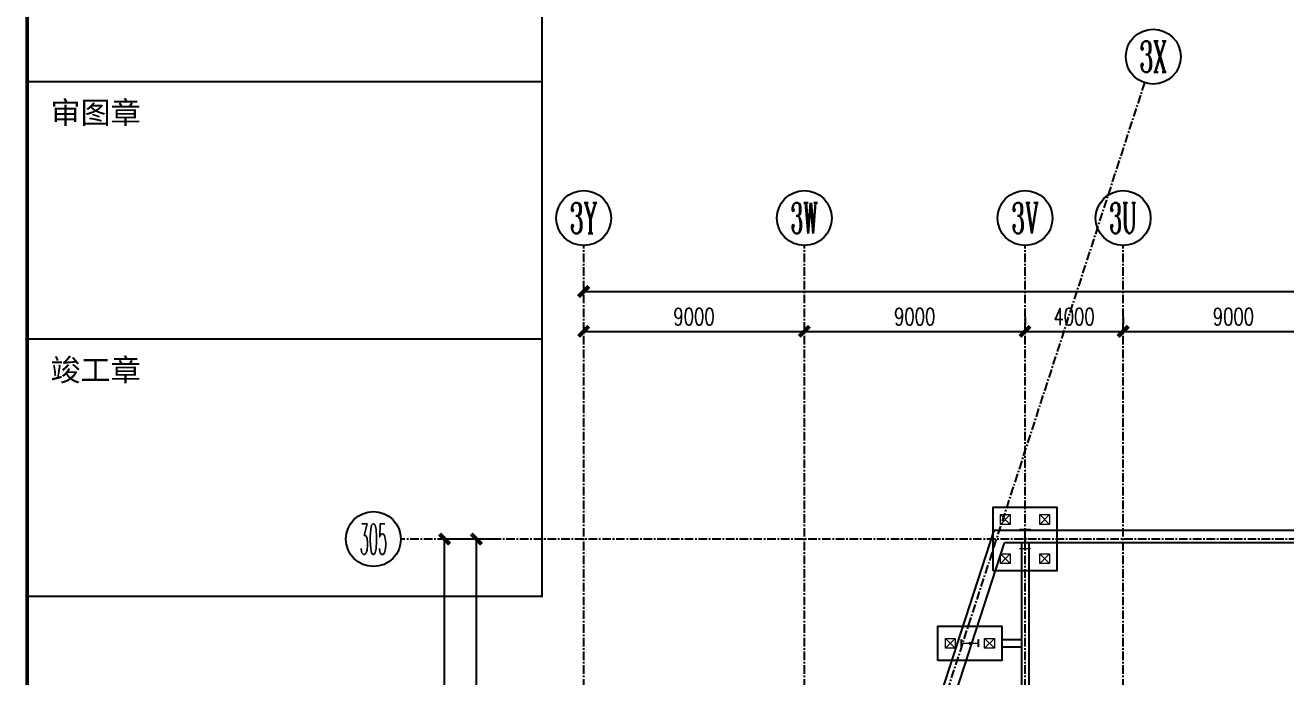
# Model space of a CAD drawing. Extents: x 782294 to 1727252, y -631030 to 17645.
# Drawn here: x 976202 to 1027614, y -521138 to -494551 of the extents above; entities that cross this region are included whole.
import ezdxf
from ezdxf.enums import TextEntityAlignment as Align

# ---------------------------------------------------------------- set-up
doc = ezdxf.new("R2010")
doc.units = 0
doc.linetypes.add('CENTER', pattern=[2, 1.25, -0.25, 0.25, -0.25])
doc.layers.get('Defpoints').update_dxf_attribs({"color": 210})
for name, color, linetype in [('!ZN3-铝板幕墙-3', 3, 'Continuous'), ('0-cxFrame', 155, 'Continuous'), ('3符号', 3, 'Continuous'), ('A-AXIS-DP', 126, 'Continuous'), ('DIM', 173, 'Continuous'), ('DOTE', 1, 'CENTER'), ('qianming', 155, 'Continuous'), ('S-BKL', 4, 'Continuous'), ('S-DOTE1', 140, 'CENTER'), ('S-HATCH1-W', 252, 'Continuous')]:
    doc.layers.add(name, color=color, linetype=linetype)
for name, color, linetype, lineweight in [('0-cxText', 131, 'Continuous', 25), ('S-col', 2, 'Continuous', 0), ('S-zhuang', 1, 'Continuous', 0)]:
    doc.layers.add(name, color=color, linetype=linetype, lineweight=lineweight)
doc.styles.add('_TCH_AXIS', font='COMPLEX', dxfattribs={"bigfont": 'GBCBIG'})
doc.styles.add('cx_biaoti', font='')
doc.styles.add('cx_tuming', font='simhei.ttf')
doc.styles.add('cx_tuqian1', font='')
doc.styles.add('DHTEXT-1', font='romans.shx', dxfattribs={"width": 0.7, "bigfont": 'chinese.shx'})
doc.styles.add('图框宋体', font='', dxfattribs={"width": 0.75})
doc.styles.add('黑体', font='simhei.ttf', dxfattribs={"height": 12})
doc.styles.get('cx_biaoti').set_extended_font_data('SimSun')
doc.styles.get('cx_tuqian1').set_extended_font_data('SimSun')
doc.styles.get('图框宋体').set_extended_font_data('SimSun')
doc.dimstyles.new('ZN280', dxfattribs={"dimscale": 280, "dimtxt": 2.5, "dimasz": 1.5, "dimexe": 1, "dimexo": 2, "dimgap": 0.9, "dimtad": 1, "dimdec": 0, "dimdsep": 46, "dimtxsty": 'DHTEXT-1', "dimblk": 'ARCHTICK', "dimcen": 2.5, "dimclrd": 173, "dimclre": 173, "dimclrt": 7, "dimazin": 2, "dimtfac": 1, "dimtdec": 0, "dimtix": 1, "dimtmove": 2, "dimatfit": 3, "dimfxl": 0, "dimarcsym": 0})

# ---------------------------------------------------------------- blocks, each defined once
blk = doc.blocks.new('zjcx_lan_xinxi(Dragon)')
for p, q in [((7000, -3200), (0, -3200)), ((7000, -6700), (0, -6700)), ((7000, -10200), (0, -10200)), ((7000, -13700), (0, -13700)), ((7000, -17200), (0, -17200))]:
    blk.add_line(p, q)
at = {"const_width": 25}
blk.add_lwpolyline([(0, -20700), (7000, -20700), (7000, 0), (0, 0)], close=True, dxfattribs=at)
for points in [[(2500, -3200), (2500, 0)], [(4500, -3200), (4500, 0)], [(0, -800), (7000, -800)], [(0, -1600), (7000, -1600)], [(0, -2400), (7000, -2400)]]:
    blk.add_lwpolyline(points)
for points in [[(7000, -3200), (7000, 0)], [(0, -3200), (7000, -3200)], [(0, -20700), (7000, -20700), (7000, -3200)], [(0, -20700), (7000, -20700)]]:
    blk.add_lwpolyline(points, dxfattribs=at)
at = {"style": '图框宋体'}
for s, p in [('实   名', (3500, -400)), ('签   名', (5750, -400)), ('项目负责人', (1204, -1200)), ('专业负责人', (1250, -2000)), ('设  计  人', (1250, -2800))]:
    blk.add_text(s, height=300, dxfattribs=at).set_placement(p, align=Align.MIDDLE)
for s, p in [('注册（执业）章', (318, -3771)), ('预留章', (318, -7271)), ('出图章(未盖出图专用章本图无效)', (318, -10771)), ('审图章', (318, -14271)), ('竣工章', (318, -17771))]:
    blk.add_text(s, height=300, dxfattribs=at).set_placement(p)
blk = doc.blocks.new('T-信息(Dragon)')
at = {"layer": '0-cxFrame'}
blk.add_blockref('zjcx_lan_xinxi(Dragon)', (0, 0), dxfattribs=at)
at = {"layer": 'qianming', "color": 3, "style": 'cx_biaoti'}
for s, p in [('宋月飞', (3519, -1222)), ('宋月飞', (3519, -2022)), ('叶佳超', (3519, -2822))]:
    blk.add_text(s, height=350, dxfattribs=at).set_placement(p, align=Align.MIDDLE_CENTER)
blk = doc.blocks.new('TK22.A1 L(Dragon)')
at = {"layer": '0-cxFrame', "const_width": 0.5}
blk.add_lwpolyline([(-80, 10), (-821, 10), (-821, 584), (-80, 584)], close=True, dxfattribs=at)
at = {"layer": '0-cxFrame', "xscale": 0.01, "yscale": 0.01, "zscale": 0.01}
blk.add_blockref('T-信息(Dragon)', (-821, 584), dxfattribs=at)
at = {"style": '黑体', "flags": 4}
blk.add_attdef('图幅', text='', height=3.3, dxfattribs=at).set_placement((-40, 3), align=Align.RIGHT)
at = {"layer": '0-cxText', "flags": 4}
for tag, height, style, p in [('建设单位', 3.5, 'cx_tuming', (-45, 240)), ('项目名称', 3.5, 'cx_tuming', (-45, 210)), ('子项名称', 3.5, 'cx_tuming', (-45, 180)), ('工程编号', 3.3, 'cx_tuqian1', (-35, 165)), ('图名1', 3.5, 'cx_tuming', (-45, 87)), ('图名2', 3.5, 'cx_tuming', (-45, 79)), ('图名3', 3.5, 'cx_tuming', (-45, 71)), ('出图日期', 3.3, 'cx_tuqian1', (-39, 60)), ('专业', 3.3, 'cx_tuqian1', (-55, 52)), ('图号', 3.3, 'cx_tuqian1', (-55, 44)), ('版次', 3.3, 'cx_tuqian1', (-20, 44))]:
    blk.add_attdef(tag, text='', height=height, dxfattribs=dict(at, style=style)).set_placement(p, align=Align.MIDDLE)
at = {"layer": 'Defpoints', "color": 6, "flags": 4}
for tag, height, style, p in [('tufu', 3.3, '黑体', (-12, 12)), ('dwfname', 4, 'cx_tuqian1', (-80, 3))]:
    blk.add_attdef(tag, text='', height=height, dxfattribs=dict(at, style=style)).set_placement(p, align=Align.RIGHT)
blk = doc.blocks.new('卓越-轴号')
blk.add_circle((0, 0), 4)
at = {"color": 0, "style": '_TCH_AXIS', "width": 1.041667, "flags": 8}
blk.add_attdef('A', text='', height=4.48, dxfattribs=at).set_placement((-2, -2.24), (2, -2.24), align=Align.FIT)
blk = doc.blocks.new('_ArchTick')
at = {"color": 0, "linetype": 'ByBlock', "const_width": 0.4}
blk.add_lwpolyline([(-0.5, -0.5), (0.5, 0.5)], dxfattribs=at)
blk = doc.blocks.new('*D1512')
at = {"layer": 'Defpoints', "color": 0, "ltscale": 2800, "transparency": 16777216}
for p in [(9000, 80275), (0, 79835), (9000, 79835)]:
    blk.add_point(p, dxfattribs=at)
at = {"layer": 'DIM', "color": 173, "linetype": 'ByBlock', "lineweight": -2, "ltscale": 2800, "transparency": 16777216}
for p, q in [((0, 80395), (0, 80555)), ((0, 80275), (9000, 80275)), ((9000, 80395), (9000, 80555))]:
    blk.add_line(p, q, dxfattribs=at)
at = {"layer": 'DIM', "color": 173, "lineweight": -2, "ltscale": 2800, "transparency": 16777216, "xscale": 420, "yscale": 420, "zscale": 420, "rotation": 180}
blk.add_blockref('_ArchTick', (0, 80275), dxfattribs=at)
at = {"layer": 'DIM', "color": 173, "lineweight": -2, "ltscale": 2800, "transparency": 16777216, "xscale": 420, "yscale": 420, "zscale": 420}
blk.add_blockref('_ArchTick', (9000, 80275), dxfattribs=at)
at = {"layer": 'DIM', "color": 7, "ltscale": 2800, "transparency": 16777216, "insert": (4500, 80877), "char_height": 700, "attachment_point": 5, "style": 'DHTEXT-1'}
blk.add_mtext('9000', dxfattribs=at)
blk = doc.blocks.new('*D1513')
at = {"layer": 'Defpoints', "color": 0, "ltscale": 2800, "transparency": 16777216}
for p in [(18000, 80275), (18000, 80275), (9000, 79835)]:
    blk.add_point(p, dxfattribs=at)
at = {"layer": 'DIM', "color": 173, "linetype": 'ByBlock', "lineweight": -2, "ltscale": 2800, "transparency": 16777216}
for p, q in [((18000, 80835), (18000, 80555)), ((9000, 80395), (9000, 80555)), ((9000, 80275), (18000, 80275))]:
    blk.add_line(p, q, dxfattribs=at)
at = {"layer": 'DIM', "color": 173, "lineweight": -2, "ltscale": 2800, "transparency": 16777216, "xscale": 420, "yscale": 420, "zscale": 420, "rotation": 180}
blk.add_blockref('_ArchTick', (9000, 80275), dxfattribs=at)
at = {"layer": 'DIM', "color": 173, "lineweight": -2, "ltscale": 2800, "transparency": 16777216, "xscale": 420, "yscale": 420, "zscale": 420}
blk.add_blockref('_ArchTick', (18000, 80275), dxfattribs=at)
at = {"layer": 'DIM', "color": 7, "ltscale": 2800, "transparency": 16777216, "insert": (13500, 80877), "char_height": 700, "attachment_point": 5, "style": 'DHTEXT-1'}
blk.add_mtext('9000', dxfattribs=at)
blk = doc.blocks.new('*D1514')
at = {"layer": 'Defpoints', "color": 0, "ltscale": 2800, "transparency": 16777216}
for p in [(18000, 80275), (22000, 80275), (22000, 80275)]:
    blk.add_point(p, dxfattribs=at)
at = {"layer": 'DIM', "color": 173, "linetype": 'ByBlock', "lineweight": -2, "ltscale": 2800, "transparency": 16777216}
for p, q in [((18000, 80835), (18000, 80555)), ((22000, 80835), (22000, 80555)), ((18000, 80275), (22000, 80275))]:
    blk.add_line(p, q, dxfattribs=at)
at = {"layer": 'DIM', "color": 173, "lineweight": -2, "ltscale": 2800, "transparency": 16777216, "xscale": 420, "yscale": 420, "zscale": 420, "rotation": 180}
blk.add_blockref('_ArchTick', (18000, 80275), dxfattribs=at)
at = {"layer": 'DIM', "color": 173, "lineweight": -2, "ltscale": 2800, "transparency": 16777216, "xscale": 420, "yscale": 420, "zscale": 420}
blk.add_blockref('_ArchTick', (22000, 80275), dxfattribs=at)
at = {"layer": 'DIM', "color": 7, "ltscale": 2800, "transparency": 16777216, "insert": (20000, 80877), "char_height": 700, "attachment_point": 5, "style": 'DHTEXT-1'}
blk.add_mtext('4000', dxfattribs=at)
blk = doc.blocks.new('*D1515')
at = {"layer": 'Defpoints', "color": 0, "ltscale": 2800, "transparency": 16777216}
for p in [(22000, 80275), (31000, 80275), (31000, 80275)]:
    blk.add_point(p, dxfattribs=at)
at = {"layer": 'DIM', "color": 173, "linetype": 'ByBlock', "lineweight": -2, "ltscale": 2800, "transparency": 16777216}
for p, q in [((22000, 80835), (22000, 80555)), ((31000, 80835), (31000, 80555)), ((22000, 80275), (31000, 80275))]:
    blk.add_line(p, q, dxfattribs=at)
at = {"layer": 'DIM', "color": 173, "lineweight": -2, "ltscale": 2800, "transparency": 16777216, "xscale": 420, "yscale": 420, "zscale": 420, "rotation": 180}
blk.add_blockref('_ArchTick', (22000, 80275), dxfattribs=at)
at = {"layer": 'DIM', "color": 173, "lineweight": -2, "ltscale": 2800, "transparency": 16777216, "xscale": 420, "yscale": 420, "zscale": 420}
blk.add_blockref('_ArchTick', (31000, 80275), dxfattribs=at)
at = {"layer": 'DIM', "color": 7, "ltscale": 2800, "transparency": 16777216, "insert": (26500, 80877), "char_height": 700, "attachment_point": 5, "style": 'DHTEXT-1'}
blk.add_mtext('9000', dxfattribs=at)
blk = doc.blocks.new('*D1537')
at = {"layer": 'Defpoints', "color": 0, "ltscale": 2800, "transparency": 16777216}
for p in [(-4377, 71800), (-4377, 71800), (-4377, 53850)]:
    blk.add_point(p, dxfattribs=at)
at = {"layer": 'DIM', "color": 173, "linetype": 'ByBlock', "lineweight": -2, "ltscale": 2800, "transparency": 16777216}
for p, q in [((-4377, 53850), (-4377, 71800)), ((-3817, 71800), (-4097, 71800)), ((-3817, 53850), (-4097, 53850))]:
    blk.add_line(p, q, dxfattribs=at)
at = {"layer": 'DIM', "color": 173, "lineweight": -2, "ltscale": 2800, "transparency": 16777216, "xscale": 420, "yscale": 420, "zscale": 420}
for p, rotation in [((-4377, 71800), 90), ((-4377, 53850), 270)]:
    blk.add_blockref('_ArchTick', p, dxfattribs=dict(at, rotation=rotation))
at = {"layer": 'DIM', "color": 7, "ltscale": 2800, "transparency": 16777216, "insert": (-4979, 62825), "char_height": 700, "attachment_point": 5, "rotation": 90, "style": 'DHTEXT-1'}
blk.add_mtext('17950', dxfattribs=at)
blk = doc.blocks.new('*D1543')
at = {"layer": 'Defpoints', "color": 0, "ltscale": 2800, "transparency": 16777216}
for p in [(-5674, 71800), (-3064, 71800), (-3064, 0)]:
    blk.add_point(p, dxfattribs=at)
at = {"layer": 'DIM', "color": 173, "linetype": 'ByBlock', "lineweight": -2, "ltscale": 2800, "transparency": 16777216}
for p, q in [((-3624, 71800), (-5954, 71800)), ((-5674, 0), (-5674, 71800)), ((-3624, 0), (-5954, 0))]:
    blk.add_line(p, q, dxfattribs=at)
at = {"layer": 'DIM', "color": 173, "lineweight": -2, "ltscale": 2800, "transparency": 16777216, "xscale": 420, "yscale": 420, "zscale": 420}
for p, rotation in [((-5674, 71800), 90), ((-5674, 0), 270)]:
    blk.add_blockref('_ArchTick', p, dxfattribs=dict(at, rotation=rotation))
at = {"layer": 'DIM', "color": 7, "ltscale": 2800, "transparency": 16777216, "insert": (-6276, 35900), "char_height": 700, "attachment_point": 5, "rotation": 90, "style": 'DHTEXT-1'}
blk.add_mtext('71800', dxfattribs=at)
blk = doc.blocks.new('*D1544')
at = {"layer": 'Defpoints', "color": 0, "ltscale": 2800, "transparency": 16777216}
for p in [(184000, 81904), (0, 81455), (184000, 81455)]:
    blk.add_point(p, dxfattribs=at)
at = {"layer": 'DIM', "color": 173, "linetype": 'ByBlock', "lineweight": -2, "ltscale": 2800, "transparency": 16777216}
for p, q in [((0, 82015), (0, 82184)), ((0, 81904), (184000, 81904)), ((184000, 82015), (184000, 82184))]:
    blk.add_line(p, q, dxfattribs=at)
at = {"layer": 'DIM', "color": 173, "lineweight": -2, "ltscale": 2800, "transparency": 16777216, "xscale": 420, "yscale": 420, "zscale": 420, "rotation": 180}
blk.add_blockref('_ArchTick', (0, 81904), dxfattribs=at)
at = {"layer": 'DIM', "color": 173, "lineweight": -2, "ltscale": 2800, "transparency": 16777216, "xscale": 420, "yscale": 420, "zscale": 420}
blk.add_blockref('_ArchTick', (184000, 81904), dxfattribs=at)
at = {"layer": 'DIM', "color": 7, "ltscale": 2800, "transparency": 16777216, "insert": (92000, 82506), "char_height": 700, "attachment_point": 5, "style": 'DHTEXT-1'}
blk.add_mtext('184000', dxfattribs=at)
blk = doc.blocks.new('S-ZHUANG-400')
at = {"layer": 'S-zhuang'}
for p, q in [((200, -200), (-200, 200)), ((-200, -200), (200, 200))]:
    blk.add_line(p, q, dxfattribs=at)
blk.add_lwpolyline([(-200, 200), (200, 200), (200, -200), (-200, -200)], close=True, dxfattribs=at)
blk = doc.blocks.new('CT4')
at = {"layer": 'S-DOTE1', "ltscale": 0.25}
for p, q in [((-99971, -169242), (-100091, -169242)), ((-100031, -169182), (-100031, -169302))]:
    blk.add_line(p, q, dxfattribs=at)
at = {"layer": 'S-HATCH1-W'}
blk.add_lwpolyline([(-101331, -170542), (-101331, -167942), (-98731, -167942), (-98731, -170542)], close=True, dxfattribs=at)
at = {"layer": 'S-zhuang', "rotation": 90}
for p in [(-100831, -168442), (-99231, -168442), (-100831, -170042), (-99231, -170042)]:
    blk.add_blockref('S-ZHUANG-400', p, dxfattribs=at)
blk = doc.blocks.new('20250922151400')
at = {"layer": 'S-col'}
blk.add_lwpolyline([(-195790, 766820), (-195490, 766820), (-195490, 766808), (-195636, 766808), (-195636, 766132), (-195490, 766132), (-195490, 766120), (-195790, 766120), (-195790, 766132), (-195644, 766132), (-195644, 766808), (-195790, 766808)], close=True, dxfattribs=at)
blk = doc.blocks.new('CT2')
at = {"layer": 'S-DOTE1', "ltscale": 0.25}
for p, q in [((-193625, -187226), (-193625, -187106)), ((-193565, -187166), (-193685, -187166))]:
    blk.add_line(p, q, dxfattribs=at)
at = {"layer": 'S-HATCH1-W'}
blk.add_lwpolyline([(-194325, -185866), (-192925, -185866), (-192925, -188466), (-194325, -188466)], close=True, dxfattribs=at)
at = {"layer": 'S-zhuang'}
for p in [(-193625, -186366), (-193625, -187966)]:
    blk.add_blockref('S-ZHUANG-400', p, dxfattribs=at)
blk = doc.blocks.new('A$C46867589')
at = {"layer": 'S-BKL'}
for p, q in [((-693, 18404), (16746, 72150)), ((164700, 72150), (16746, 72150)), ((-169, 18235), (17162, 71651)), ((164730, 71651), (17162, 71651)), ((17850, 71651), (17850, 36050)), ((18150, 71651), (18150, 35750)), ((17050, 67700), (17850, 67700)), ((17050, 67400), (17850, 67400))]:
    blk.add_line(p, q, dxfattribs=at)
at = {"layer": 'S-col'}
blk.add_lwpolyline([(17785, 72200), (18215, 72200), (18215, 72182), (18006, 72182), (18006, 71418), (18215, 71418), (18215, 71400), (17785, 71400), (17785, 71418), (17994, 71418), (17994, 72182), (17785, 72182)], close=True, dxfattribs=at)
at = {"layer": 'S-col', "rotation": 90}
blk.add_blockref('20250922151400', (782220, 263190), dxfattribs=at)
at = {"layer": 'S-zhuang'}
blk.add_blockref('CT4', (118031, 241042), dxfattribs=at)
at = {"layer": 'S-zhuang', "rotation": 90}
blk.add_blockref('CT2', (-171416, 261175), dxfattribs=at)
blk = doc.blocks.new('20250821100720')
at = {"layer": 'DOTE', "ltscale": 280}
for p, q in [((0, -8180), (0, 83777.4)), ((9000, -8180), (9000, 83777.4)), ((18000, -8180), (18000, 83777.4)), ((22000, -8180), (22000, 83777.4)), ((195431, 71800), (-7455.8, 71800))]:
    blk.add_line(p, q, dxfattribs=at)
blk.add_lwpolyline([(-2450.9, 12337.2), (22883.2, 90417.5)], dxfattribs=at)
at = {"layer": '3符号', "color": 7}
ref = blk.add_blockref('卓越-轴号', (23228.8, 91482.8), dxfattribs=dict(at, xscale=280, yscale=280, zscale=280))
ref.add_attrib('A', '3X', dxfattribs={"layer": '0', "color": 0, "height": 1254.4, "style": '_TCH_AXIS', "width": 0.506757}).set_placement((22668.8, 90855.6), (23788.8, 90855.6), align=Align.FIT)
ref = blk.add_blockref('卓越-轴号', (0, 84897.4), dxfattribs=dict(at, xscale=280, yscale=280, zscale=280))
ref.add_attrib('A', '3Y', dxfattribs={"layer": '0', "color": 0, "height": 1254.4, "style": '_TCH_AXIS', "width": 0.493421}).set_placement((-560, 84270.2), (560, 84270.2), align=Align.FIT)
ref = blk.add_blockref('卓越-轴号', (9000, 84897.4), dxfattribs=dict(at, xscale=280, yscale=280, zscale=280))
ref.add_attrib('A', '3W', dxfattribs={"layer": '0', "color": 0, "height": 1254.4, "style": '_TCH_AXIS', "width": 0.457317}).set_placement((8440, 84270.2), (9560, 84270.2), align=Align.FIT)
ref = blk.add_blockref('卓越-轴号', (18000, 84897.4), dxfattribs=dict(at, xscale=280, yscale=280, zscale=280))
ref.add_attrib('A', '3V', dxfattribs={"layer": '0', "color": 0, "height": 1254.4, "style": '_TCH_AXIS', "width": 0.506757}).set_placement((17440, 84270.2), (18560, 84270.2), align=Align.FIT)
ref = blk.add_blockref('卓越-轴号', (22000, 84897.4), dxfattribs=dict(at, xscale=280, yscale=280, zscale=280))
ref.add_attrib('A', '3U', dxfattribs={"layer": '0', "color": 0, "height": 1254.4, "style": '_TCH_AXIS', "width": 0.480769}).set_placement((21440, 84270.2), (22560, 84270.2), align=Align.FIT)
ref = blk.add_blockref('卓越-轴号', (-8575.8, 71800), dxfattribs=dict(at, xscale=280, yscale=280, zscale=280))
ref.add_attrib('A', '305', dxfattribs={"layer": '0', "color": 0, "height": 1254.4, "style": '_TCH_AXIS', "width": 0.353774}).set_placement((-9135.8, 71172.8), (-8015.8, 71172.8), align=Align.FIT)
at = {"layer": 'DIM', "ltscale": 2800}
for p1, p2, distance, picture, middle in [((0, 81454.9), (184000, 81454.9), 448.6, '*D1544', (92000, 82505.6)), ((0, 79835.2), (9000, 79835.2), 439.8, '*D1512', (4500, 80877)), ((-3063.5, 0), (-3063.5, 71800), 2610.2, '*D1543', (-6275.7, 35900))]:
    dim = blk.add_aligned_dim(p1=p1, p2=p2, distance=distance, dimstyle='ZN280', dxfattribs=at)
    dim.commit()
    dim.dimension.update_dxf_attribs({"geometry": picture, "text_midpoint": middle})
for base, p1, p2, angle, picture, middle in [((18000, 80275), (9000, 79835.2), (18000, 80275), 180, '*D1513', (13500, 80877)), ((22000, 80275), (18000, 80275), (22000, 80275), 180, '*D1514', (20000, 80877)), ((31000, 80275), (22000, 80275), (31000, 80275), 180, '*D1515', (26500, 80877)), ((-4376.5, 71800), (-4376.5, 53850), (-4376.5, 71800), 270, '*D1537', (-4978.5, 62825))]:
    dim = blk.add_linear_dim(base=base, p1=p1, p2=p2, angle=angle, dimstyle='ZN280', dxfattribs=at)
    dim.commit()
    dim.dimension.update_dxf_attribs({"geometry": picture, "text_midpoint": middle})

msp = doc.modelspace()

# ---------------------------------------------------------------- block references
at = {"layer": '!ZN3-铝板幕墙-3', "ltscale": 1750}
msp.add_blockref('A$C46867589', (998978.7, -587318.4), dxfattribs=at)
at = {"layer": '0-cxFrame', "xscale": 300, "yscale": 300, "zscale": 300}
msp.add_blockref('TK22.A1 L(Dragon)', (1222576.7, -630955.4), dxfattribs=at)
at = {"layer": 'A-AXIS-DP', "ltscale": 2800}
msp.add_blockref('20250821100720', (998978.7, -587318.4), dxfattribs=at)

doc.saveas('drawing.dxf')
